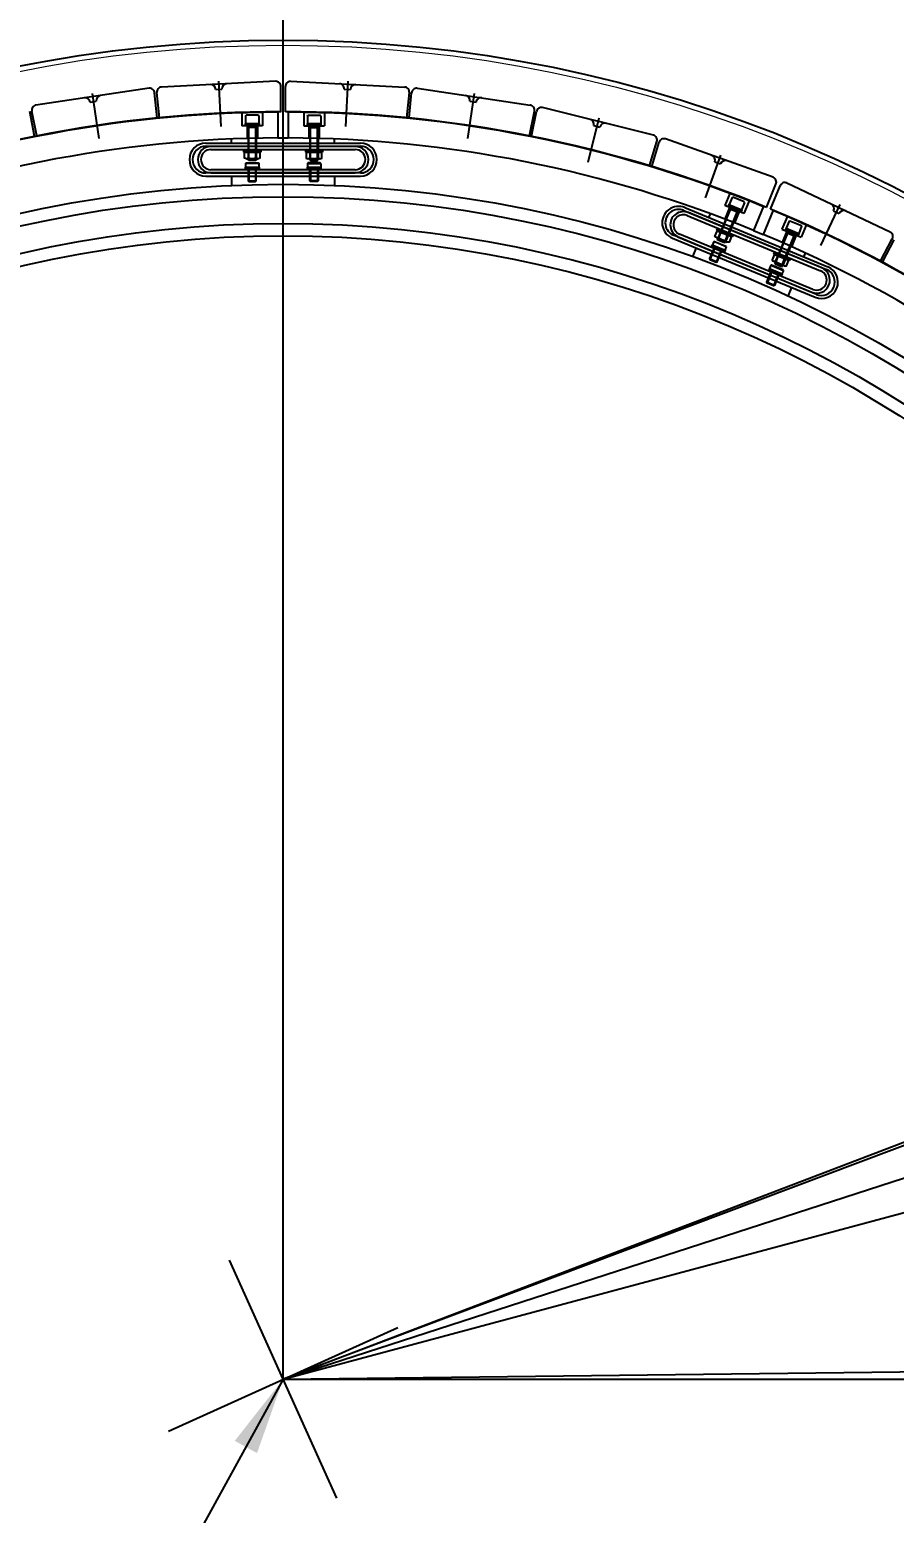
# Model space of a CAD drawing. Header units: millimetres. Extents: x -4562 to 17216, y -5211 to 6025.
# Drawn here: x -246 to 593, y -130 to 1310 of the extents above; entities that cross this region are included whole.
import ezdxf
from ezdxf.lldxf.tags import DXFTag

# ---------------------------------------------------------------- set-up
doc = ezdxf.new("R2010")
doc.units = ezdxf.units.MM
for name, color, linetype in [('C', 1, 'CENTER'), ('D', 6, 'HIDDEN'), ('VV', 4, 'PHANTOM'), ('도면층3', 3, 'Continuous'), ('도면층7', 7, 'Continuous')]:
    doc.layers.add(name, color=color, linetype=linetype)
doc.styles.add('s', font='romans.shx', dxfattribs={"width": 0.75, "oblique": 10, "bigfont": 'whgtxt.shx'})
doc.styles.get("Standard").update_dxf_attribs({"font": 'txt.shx', "bigfont": 'whgtxt.shx'})
tags = doc.linetypes.add('CENTER', pattern=[50.8, 31.75, -6.35, 6.35, -6.35]).pattern_tags.tags
tags[10:11] = [DXFTag(74, 4), DXFTag(75, 0), DXFTag(340, '0'), DXFTag(46, 1.0), DXFTag(50, 0.0), DXFTag(44, 0.0), DXFTag(45, 0.0)]
tags[8:9] = [DXFTag(74, 4), DXFTag(75, 0), DXFTag(340, '0'), DXFTag(46, 1.0), DXFTag(50, 0.0), DXFTag(44, 0.0), DXFTag(45, 0.0)]
tags[6:7] = [DXFTag(74, 4), DXFTag(75, 0), DXFTag(340, '0'), DXFTag(46, 1.0), DXFTag(50, 0.0), DXFTag(44, 0.0), DXFTag(45, 0.0)]
tags[4:5] = [DXFTag(74, 4), DXFTag(75, 0), DXFTag(340, '0'), DXFTag(46, 1.0), DXFTag(50, 0.0), DXFTag(44, 0.0), DXFTag(45, 0.0)]
tags = doc.linetypes.add('HIDDEN', pattern=[3, 2, -1]).pattern_tags.tags
tags[6:7] = [DXFTag(74, 4), DXFTag(75, 0), DXFTag(340, '0'), DXFTag(46, 1.0), DXFTag(50, 0.0), DXFTag(44, 0.0), DXFTag(45, 0.0)]
tags[4:5] = [DXFTag(74, 4), DXFTag(75, 0), DXFTag(340, '0'), DXFTag(46, 1.0), DXFTag(50, 0.0), DXFTag(44, 0.0), DXFTag(45, 0.0)]
tags = doc.linetypes.add('PHANTOM', pattern=[17.5, 10, -1.5, 1.5, -1.5, 1.5, -1.5]).pattern_tags.tags
tags[14:15] = [DXFTag(74, 4), DXFTag(75, 0), DXFTag(340, '0'), DXFTag(46, 1.0), DXFTag(50, 0.0), DXFTag(44, 0.0), DXFTag(45, 0.0)]
tags[12:13] = [DXFTag(74, 4), DXFTag(75, 0), DXFTag(340, '0'), DXFTag(46, 1.0), DXFTag(50, 0.0), DXFTag(44, 0.0), DXFTag(45, 0.0)]
tags[10:11] = [DXFTag(74, 4), DXFTag(75, 0), DXFTag(340, '0'), DXFTag(46, 1.0), DXFTag(50, 0.0), DXFTag(44, 0.0), DXFTag(45, 0.0)]
tags[8:9] = [DXFTag(74, 4), DXFTag(75, 0), DXFTag(340, '0'), DXFTag(46, 1.0), DXFTag(50, 0.0), DXFTag(44, 0.0), DXFTag(45, 0.0)]
tags[6:7] = [DXFTag(74, 4), DXFTag(75, 0), DXFTag(340, '0'), DXFTag(46, 1.0), DXFTag(50, 0.0), DXFTag(44, 0.0), DXFTag(45, 0.0)]
tags[4:5] = [DXFTag(74, 4), DXFTag(75, 0), DXFTag(340, '0'), DXFTag(46, 1.0), DXFTag(50, 0.0), DXFTag(44, 0.0), DXFTag(45, 0.0)]
doc.dimstyles.new('AM_ISO$2', dxfattribs={"dimtxt": 3, "dimasz": 2.5, "dimexe": 1, "dimexo": 1, "dimgap": 1, "dimtad": 1, "dimdsep": 46, "dimtxsty": 's', "dimcen": 0, "dimclrd": 4, "dimclre": 4, "dimclrt": 3, "dimazin": 2, "dimtp": 0.1, "dimtm": 0.1, "dimtfac": 0.71, "dimtmove": 0, "dimatfit": 3, "dimfxl": 1, "dimlwd": 25, "dimlwe": 25, "dimarcsym": 0})
doc.dimstyles.new('ISO-25', dxfattribs={"dimscale": 30, "dimtxt": 2.5, "dimasz": 2.5, "dimexe": 1.25, "dimexo": 0.625, "dimtad": 1, "dimtoh": 1, "dimrnd": 0.005, "dimtxsty": 'Standard', "dimcen": 0, "dimazin": 2, "dimtfac": 1, "dimtmove": 0, "dimatfit": 3, "dimfxl": 1, "dimarcsym": 0})

# ---------------------------------------------------------------- blocks, each defined once
blk = doc.blocks.new('*D151')
at = {"color": 0, "lineweight": -2}
blk.add_line((2555.8, 925.8), (2389.8, 481.8), dxfattribs=at)
blk.add_arc((2209.7, 0), 551.9, 7.7924, 61.7076, dxfattribs=at)
at = {"color": 0}
for points in [[(2466.1, 474.6), (2476.4, 497.3), (2402.9, 516.9)], [(2768.9, 75.7), (2744, 74), (2761.5, 0)]]:
    blk.add_solid(points, dxfattribs=at)
at = {"layer": 'Defpoints', "color": 0}
for p in [(2584.1, 1001.4), (2562.4, 943.3), (2717, 217.1), (0, 0), (6816.1, 0)]:
    blk.add_point(p, dxfattribs=at)
at = {"color": 0, "insert": (2714.5, 350.2), "char_height": 75, "attachment_point": 5, "rotation": 304.75}
blk.add_mtext('69,5°', dxfattribs=at)
blk = doc.blocks.new('*D153')
at = {"layer": 'D', "color": 4, "lineweight": 25}
blk.add_line((13177.5, 3545.3), (13817.5, 3782), dxfattribs=at)
blk.add_arc((3714.3, 44.7), 10737.3, 20.76691, 23.83309, dxfattribs=at)
at = {"layer": 'D', "color": 4}
for points in [[(13522.7, 4377.5), (13549.3, 4389.4), (13500.3, 4463.3)], [(13767.7, 3857), (13740.3, 3846.7), (13784.7, 3769.9)]]:
    blk.add_solid(points, dxfattribs=at)
at = {"layer": 'Defpoints', "color": 0}
for p in [(14488.2, 4909.4), (13695.3, 4003.2), (13144.6, 3533.1), (603, -1106.1), (-1447.7, -2286)]:
    blk.add_point(p, dxfattribs=at)
at = {"layer": 'D', "color": 3, "insert": (13729.5, 4152.3), "char_height": 105, "attachment_point": 5, "rotation": 292.3, "style": 's'}
blk.add_mtext('4°', dxfattribs=at)
blk = doc.blocks.new('*D154')
at = {"layer": 'D', "color": 4, "lineweight": 25}
blk.add_line((12598, 4828.1), (13199.3, 5151.9), dxfattribs=at)
blk.add_arc((3714.3, 44.7), 10737.5, 24.7669, 27.8331, dxfattribs=at)
at = {"layer": 'D', "color": 4}
for points in [[(13196.7, 5051.2), (13222.5, 5064.9), (13168.4, 5135.3)], [(13477.5, 4549.1), (13450.9, 4536.9), (13500.5, 4463.4)]]:
    blk.add_solid(points, dxfattribs=at)
at = {"layer": 'Defpoints', "color": 0}
for p in [(14488.2, 4909.4), (12567.2, 4811.5), (13395, 4689.9), (-1447.7, -2286), (-1128.2, -2562.7)]:
    blk.add_point(p, dxfattribs=at)
at = {"layer": 'D', "color": 3, "insert": (13418.8, 4841), "char_height": 105, "attachment_point": 5, "rotation": 296.3, "style": 's'}
blk.add_mtext('4°', dxfattribs=at)

msp = doc.modelspace()

# ---------------------------------------------------------------- linework, layer by layer
at = {"color": 4}
for q in [(0, 5211.435), (6816.078, 0)]:
    msp.add_line((0, 0), q, dxfattribs=at)
at = {"color": 5}
for p, q in [((0, 0), (12518.899, 4785.545)), ((0, 0), (12828.312, 4159.889)), ((0, 0), (13093.005, 3514.042)), ((2571.945, 968.982), (0, 0))]:
    msp.add_line(p, q, dxfattribs=at)
for p, q in [((52.147, -115.493), (-52.147, 115.493)), ((-111.324, -50.265), (111.324, 50.265)), ((0, 0), (3714.28, 44.746))]:
    msp.add_line(p, q)
at = {"layer": 'C'}
for radius in [2300, 1300]:
    msp.add_circle((0, 0), radius, dxfattribs=at)
at = {"layer": 'VV', "color": 4}
for p, q in [((-130.137, 1253.261), (-239.809, 1236.969)), ((-7.219, 1259.979), (-117.958, 1254.466)), ((-2.148, 1230.498), (-2.19, 1254.988)), ((2.148, 1230.498), (2.19, 1254.988)), ((7.219, 1259.979), (117.958, 1254.466)), ((130.137, 1253.261), (239.809, 1236.969)), ((-122.213, 1224.416), (-124.645, 1248.785)), ((-120.076, 1224.627), (-122.466, 1249)), ((120.076, 1224.627), (122.466, 1249)), ((122.213, 1224.416), (124.645, 1248.785)), ((-241.112, 1206.646), (-245.91, 1230.662)), ((-239.005, 1207.065), (-243.762, 1231.089)), ((-5, 1230.49), (-5, 1204.99)), ((5, 1230.49), (5, 1204.99)), ((239.005, 1207.065), (243.762, 1231.089)), ((241.112, 1206.646), (245.91, 1230.662)), ((359.372, 1207.664), (251.813, 1234.581)), ((-75, 1200), (75, 1200)), ((-50, 1200), (-50, 1203.962)), ((-5, 1205), (5, 1205)), ((50, 1200), (50, 1203.962)), ((355.654, 1177.982), (362.732, 1201.426)), ((357.709, 1177.359), (364.828, 1200.792)), ((475.504, 1166.832), (371.085, 1204.116)), ((-38.3, 1193.8), (-38.3, 1191.3)), ((-38.3, 1192.25), (-34, 1192.85)), ((-38.3, 1191.3), (-21.7, 1191.3)), ((-35.629, 1184.8), (-24.371, 1184.8)), ((-34, 1192.85), (-34, 1192.25)), ((-34, 1192.25), (-30, 1192.85)), ((-33.375, 1183.129), (-34, 1183.754)), ((-26, 1183.754), (-34, 1183.754)), ((-33.753, 1185.381), (-33.753, 1190.719)), ((-26.625, 1183.129), (-33.375, 1183.129)), ((-30, 1192.25), (-26, 1192.85)), ((-30, 1192.85), (-30, 1192.25)), ((-26, 1183.754), (-26.625, 1183.129)), ((-26.247, 1185.381), (-26.247, 1190.719)), ((-26, 1192.25), (-21.7, 1192.85)), ((-26, 1192.85), (-26, 1192.25)), ((-21.7, 1193.8), (-21.7, 1191.3)), ((21.7, 1193.8), (21.7, 1191.3)), ((21.7, 1192.25), (26, 1192.85)), ((21.7, 1191.3), (38.3, 1191.3)), ((35.629, 1184.8), (24.371, 1184.8)), ((26, 1192.25), (30, 1192.85)), ((26, 1192.85), (26, 1192.25)), ((26, 1183.754), (26.625, 1183.129)), ((26, 1183.754), (34, 1183.754)), ((26.247, 1185.381), (26.247, 1190.719)), ((26.625, 1183.129), (33.375, 1183.129)), ((30, 1192.85), (30, 1192.25)), ((30, 1192.25), (34, 1192.85)), ((33.375, 1183.129), (34, 1183.754)), ((33.753, 1185.381), (33.753, 1190.719)), ((34, 1192.25), (38.3, 1192.85)), ((34, 1192.85), (34, 1192.25)), ((38.3, 1193.8), (38.3, 1191.3)), ((-75, 1168), (75, 1168)), ((-50, 1168), (-50, 1158.922)), ((-36.75, 1176.7), (-36.75, 1174.2)), ((-36.75, 1176.7), (-23.25, 1176.7)), ((-36.75, 1175.544), (-34, 1175.75)), ((-36.5, 1180.2), (-36, 1180.7)), ((-23.5, 1180.2), (-36.5, 1180.2)), ((-36.5, 1180.2), (-36.5, 1176.7)), ((-36, 1180.7), (-24, 1180.7)), ((-34, 1175.75), (-34, 1175.15)), ((-34, 1175.15), (-30, 1175.75)), ((-30, 1175.15), (-26, 1175.75)), ((-30, 1175.75), (-30, 1175.15)), ((-26, 1175.75), (-26, 1175.15)), ((-26, 1175.15), (-23.25, 1175.563)), ((-24, 1180.7), (-23.5, 1180.2)), ((-23.5, 1180.2), (-23.5, 1176.7)), ((-23.25, 1176.7), (-23.25, 1174.2)), ((23.25, 1176.7), (36.75, 1176.7)), ((23.25, 1176.7), (23.25, 1174.2)), ((23.25, 1175.544), (26, 1175.75)), ((24, 1180.7), (23.5, 1180.2)), ((23.5, 1180.2), (36.5, 1180.2)), ((23.5, 1180.2), (23.5, 1176.7)), ((36, 1180.7), (24, 1180.7)), ((26, 1175.15), (30, 1175.75)), ((26, 1175.75), (26, 1175.15)), ((30, 1175.75), (30, 1175.15)), ((30, 1175.15), (34, 1175.75)), ((34, 1175.75), (34, 1175.15)), ((34, 1175.15), (36.75, 1175.563)), ((36.5, 1180.2), (36, 1180.7)), ((36.5, 1180.2), (36.5, 1176.7)), ((36.75, 1176.7), (36.75, 1174.2)), ((50, 1168), (50, 1158.922)), ((468.907, 1137.654), (478.24, 1160.296)), ((472.875, 1136.01), (482.287, 1158.62)), ((488.843, 1161.307), (589.042, 1113.835)), ((466.269, 1138.738), (456.51, 1115.179)), ((389.929, 1137.357), (528.511, 1079.954)), ((413.026, 1127.79), (414.542, 1131.45)), ((475.507, 1134.911), (465.749, 1111.352)), ((421.463, 1117.584), (420.506, 1115.274)), ((420.506, 1115.274), (435.843, 1108.922)), ((421.099, 1116.706), (420.87, 1116.152)), ((420.87, 1116.152), (425.072, 1115.061)), ((422.442, 1108.065), (424.485, 1112.998)), ((422.974, 1114.252), (433.375, 1109.944)), ((425.072, 1115.061), (424.842, 1114.507)), ((424.842, 1114.507), (428.768, 1113.53)), ((428.768, 1113.53), (428.538, 1112.976)), ((428.538, 1112.976), (432.463, 1111.999)), ((429.376, 1105.193), (431.419, 1110.126)), ((432.463, 1111.999), (432.233, 1111.445)), ((432.233, 1111.445), (436.436, 1110.354)), ((436.799, 1111.232), (435.843, 1108.922)), ((436.436, 1110.354), (436.206, 1109.8)), ((456.514, 1115.188), (465.753, 1111.361)), ((377.683, 1107.793), (516.265, 1050.39)), ((400.78, 1098.225), (397.306, 1089.838)), ((416.351, 1101.193), (415.394, 1098.883)), ((415.909, 1100.124), (418.528, 1099.263)), ((416.351, 1101.193), (428.823, 1096.026)), ((417.921, 1104.331), (416.582, 1101.097)), ((417.921, 1104.331), (418.575, 1104.601)), ((429.932, 1099.356), (417.921, 1104.331)), ((418.528, 1099.263), (418.299, 1098.708)), ((418.299, 1098.708), (422.224, 1097.732)), ((418.575, 1104.601), (429.661, 1100.009)), ((420.486, 1108.247), (430.888, 1103.939)), ((421.929, 1105.84), (421.591, 1106.657)), ((428.982, 1103.596), (421.591, 1106.657)), ((428.165, 1103.257), (421.929, 1105.84)), ((422.224, 1097.732), (421.994, 1097.178)), ((421.994, 1097.178), (425.919, 1096.201)), ((425.919, 1096.201), (425.69, 1095.647)), ((425.69, 1095.647), (428.388, 1094.976)), ((428.823, 1096.026), (427.867, 1093.717)), ((428.982, 1103.596), (428.165, 1103.257)), ((429.932, 1099.356), (428.592, 1096.122)), ((429.661, 1100.009), (429.932, 1099.356)), ((476.896, 1094.623), (475.939, 1092.313)), ((579.58, 1085.457), (591.115, 1107.06)), ((581.474, 1084.444), (593.047, 1106.027)), ((473.354, 1081.37), (472.015, 1078.136)), ((474.007, 1081.64), (473.354, 1081.37)), ((473.354, 1081.37), (485.365, 1076.395)), ((485.094, 1077.048), (474.007, 1081.64)), ((486.32, 1080.978), (475.919, 1085.286)), ((475.939, 1092.313), (491.275, 1085.961)), ((476.532, 1093.745), (476.303, 1093.191)), ((476.303, 1093.191), (480.505, 1092.1)), ((477.024, 1083.696), (477.362, 1082.879)), ((477.024, 1083.696), (484.415, 1080.635)), ((477.362, 1082.879), (483.598, 1080.296)), ((477.875, 1085.104), (479.918, 1090.037)), ((488.808, 1086.983), (478.406, 1091.291)), ((480.505, 1092.1), (480.275, 1091.546)), ((480.275, 1091.546), (484.2, 1090.569)), ((483.598, 1080.296), (484.415, 1080.635)), ((484.2, 1090.569), (483.971, 1090.015)), ((483.971, 1090.015), (487.896, 1089.038)), ((484.809, 1082.232), (486.852, 1087.165)), ((487.896, 1089.038), (487.666, 1088.484)), ((487.666, 1088.484), (491.869, 1087.393)), ((492.232, 1088.271), (491.275, 1085.961)), ((491.869, 1087.393), (491.639, 1086.839)), ((505.414, 1089.521), (506.93, 1093.182)), ((471.784, 1078.232), (470.827, 1075.922)), ((471.341, 1077.163), (473.961, 1076.302)), ((471.784, 1078.232), (484.256, 1073.065)), ((473.961, 1076.302), (473.731, 1075.747)), ((473.731, 1075.747), (477.656, 1074.771)), ((477.656, 1074.771), (477.427, 1074.217)), ((477.427, 1074.217), (481.352, 1073.24)), ((481.352, 1073.24), (481.122, 1072.686)), ((481.122, 1072.686), (483.821, 1072.015)), ((484.256, 1073.065), (483.299, 1070.756)), ((485.365, 1076.395), (484.025, 1073.161)), ((485.365, 1076.395), (485.094, 1077.048)), ((493.168, 1059.957), (489.694, 1051.57))]:
    msp.add_line(p, q, dxfattribs=at)
at = {"layer": 'VV', "color": 6, "linetype": 'HIDDEN'}
for p, q in [((-62.741, 1260.284), (-60.548, 1216.239)), ((62.741, 1260.284), (60.548, 1216.239)), ((-187.206, 1239.731), (-181.271, 1240.613)), ((-185.423, 1248.147), (-178.943, 1204.526)), ((-65.336, 1252.083), (-59.343, 1252.381)), ((59.344, 1252.381), (65.336, 1252.083)), ((185.423, 1248.147), (178.943, 1204.526)), ((181.271, 1240.613), (187.206, 1239.731)), ((-40, 1229.349), (-40, 1216.629)), ((-36.5, 1226.629), (-36, 1227.129)), ((-36.5, 1226.629), (-36.5, 1219.129)), ((-24, 1227.129), (-36, 1227.129)), ((-23.5, 1226.629), (-24, 1227.129)), ((-23.5, 1226.629), (-23.5, 1219.129)), ((-20, 1229.837), (-20, 1216.629)), ((20, 1229.837), (20, 1216.629)), ((23.5, 1226.629), (24, 1227.129)), ((23.5, 1226.629), (23.5, 1219.129)), ((24, 1227.129), (36, 1227.129)), ((36.5, 1226.629), (36, 1227.129)), ((36.5, 1226.629), (36.5, 1219.129)), ((40, 1229.349), (40, 1216.629)), ((-20, 1216.629), (-40, 1216.629)), ((-36.75, 1219.129), (-36.75, 1216.629)), ((-36.75, 1219.129), (-23.25, 1219.129)), ((-36.75, 1217.972), (-34, 1218.179)), ((-35, 1216.629), (-35, 1204.492)), ((-34, 1217.579), (-30, 1218.179)), ((-34, 1218.179), (-34, 1217.579)), ((-34, 1216.629), (-34, 1183.754)), ((-33.375, 1215.229), (-34, 1215.854)), ((-26.625, 1215.229), (-33.375, 1215.229)), ((-33.375, 1183.129), (-33.375, 1215.229)), ((-30, 1218.179), (-30, 1217.579)), ((-30, 1217.579), (-26, 1218.179)), ((-26, 1215.854), (-26.625, 1215.229)), ((-26.625, 1183.129), (-26.625, 1215.229)), ((-26, 1218.179), (-26, 1217.579)), ((-26, 1217.579), (-23.25, 1217.991)), ((-26, 1216.629), (-26, 1183.754)), ((-25, 1216.629), (-25, 1204.741)), ((-23.25, 1219.129), (-23.25, 1216.629)), ((20, 1216.629), (40, 1216.629)), ((23.25, 1219.129), (36.75, 1219.129)), ((23.25, 1219.129), (23.25, 1216.629)), ((23.25, 1217.972), (26, 1218.179)), ((25, 1216.629), (25, 1204.741)), ((26, 1217.579), (30, 1218.179)), ((26, 1218.179), (26, 1217.579)), ((26, 1216.629), (26, 1183.754)), ((26, 1215.854), (26.625, 1215.229)), ((26.625, 1215.229), (33.375, 1215.229)), ((26.625, 1183.129), (26.625, 1215.229)), ((30, 1218.179), (30, 1217.579)), ((30, 1217.579), (34, 1218.179)), ((33.375, 1215.229), (34, 1215.854)), ((33.375, 1183.129), (33.375, 1215.229)), ((34, 1218.179), (34, 1217.579)), ((34, 1217.579), (36.75, 1217.991)), ((34, 1216.629), (34, 1183.754)), ((35, 1216.629), (35, 1204.492)), ((36.75, 1219.129), (36.75, 1216.629)), ((306.336, 1224.095), (295.63, 1181.315)), ((301.469, 1217.003), (307.289, 1215.546)), ((424.325, 1188.36), (409.495, 1146.829)), ((418.789, 1181.776), (424.439, 1179.759)), ((-34, 1163.477), (-26, 1163.477)), ((34, 1163.477), (26, 1163.477)), ((433.496, 1151.078), (428.628, 1139.326)), ((447.106, 1131.672), (428.628, 1139.326)), ((432.588, 1140.392), (431.631, 1138.082)), ((432.145, 1139.323), (434.765, 1138.462)), ((432.588, 1140.392), (445.06, 1135.225)), ((435.689, 1147.225), (432.819, 1140.296)), ((434.765, 1138.462), (434.535, 1137.907)), ((434.535, 1137.907), (438.46, 1136.931)), ((435.689, 1147.225), (436.342, 1147.496)), ((447.429, 1142.903), (436.342, 1147.496)), ((447.699, 1142.25), (444.829, 1135.321)), ((452.161, 1143.875), (447.106, 1131.672)), ((447.699, 1142.25), (447.429, 1142.903)), ((540.255, 1140.341), (521.373, 1100.487)), ((434.172, 1137.03), (421.591, 1106.657)), ((421.929, 1105.84), (434.213, 1135.497)), ((428.165, 1103.257), (440.45, 1132.914)), ((433.248, 1137.412), (428.603, 1126.199)), ((441.563, 1133.968), (428.982, 1103.596)), ((434.213, 1135.497), (433.875, 1136.314)), ((440.45, 1132.914), (434.213, 1135.497)), ((442.487, 1133.585), (437.937, 1122.602)), ((438.46, 1136.931), (438.231, 1136.377)), ((438.231, 1136.377), (442.156, 1135.4)), ((441.266, 1133.252), (440.45, 1132.914)), ((442.156, 1135.4), (441.926, 1134.846)), ((441.926, 1134.846), (444.625, 1134.174)), ((445.06, 1135.225), (444.103, 1132.916)), ((489.116, 1128.568), (484.061, 1116.365)), ((491.122, 1124.264), (488.252, 1117.335)), ((491.122, 1124.264), (491.775, 1124.535)), ((491.775, 1124.535), (502.861, 1119.942)), ((534.092, 1134.339), (539.514, 1131.77)), ((489.604, 1114.069), (477.024, 1083.696)), ((477.362, 1082.879), (489.646, 1112.536)), ((483.598, 1080.296), (495.882, 1109.953)), ((484.061, 1116.365), (502.539, 1108.711)), ((488.681, 1114.451), (484.131, 1103.468)), ((496.996, 1111.007), (484.415, 1080.635)), ((488.021, 1117.431), (487.064, 1115.121)), ((487.578, 1116.362), (490.198, 1115.501)), ((488.021, 1117.431), (500.493, 1112.264)), ((489.308, 1113.353), (489.646, 1112.536)), ((489.646, 1112.536), (495.882, 1109.953)), ((490.198, 1115.501), (489.968, 1114.946)), ((489.968, 1114.946), (493.893, 1113.97)), ((497.919, 1110.624), (493.275, 1099.411)), ((493.893, 1113.97), (493.664, 1113.415)), ((493.664, 1113.415), (497.589, 1112.439)), ((495.882, 1109.953), (496.699, 1110.291)), ((497.589, 1112.439), (497.359, 1111.885)), ((497.359, 1111.885), (500.058, 1111.213)), ((500.493, 1112.264), (499.536, 1109.955)), ((503.132, 1119.289), (500.262, 1112.36)), ((507.407, 1120.463), (502.539, 1108.711)), ((503.132, 1119.289), (502.861, 1119.942)), ((413.831, 1087.923), (421.222, 1084.862)), ((476.655, 1061.901), (469.264, 1064.962))]:
    msp.add_line(p, q, dxfattribs=at)
at = {"layer": 'VV', "color": 4, "ltscale": 0.5}
for p, q in [((-75, 1197), (75, 1197)), ((70, 1196.8), (-70, 1196.8)), ((-70, 1193.8), (70, 1193.8)), ((75, 1171), (-75, 1171)), ((70, 1174.2), (-70, 1174.2)), ((-70, 1171.2), (70, 1171.2)), ((388.781, 1134.585), (527.363, 1077.183)), ((392.176, 1129.715), (521.519, 1076.14)), ((522.667, 1078.911), (393.324, 1132.487)), ((517.413, 1053.162), (378.831, 1110.564)), ((514.018, 1058.032), (384.675, 1111.607)), ((383.527, 1108.836), (512.87, 1055.26))]:
    msp.add_line(p, q, dxfattribs=at)
at = {"layer": 'VV', "color": 4}
for points in [[(-33.753, 1185.381, -0.30940108), (-37.506, 1185.381), (-37.506, 1190.719, -0.30940108), (-33.753, 1190.719, -0.15470054), (-26.247, 1190.719, -0.30940108), (-22.494, 1190.719), (-22.494, 1185.381, -0.30940108), (-26.247, 1185.381, -0.15470054), (-33.753, 1185.381)], [(33.753, 1185.381, 0.30940108), (37.506, 1185.381), (37.506, 1190.719, 0.30940108), (33.753, 1190.719, 0.15470054), (26.247, 1190.719, 0.30940108), (22.494, 1190.719), (22.494, 1185.381, 0.30940108), (26.247, 1185.381, 0.15470054), (33.753, 1185.381)], [(422.442, 1108.065, -0.30940108), (418.975, 1109.502), (421.018, 1114.434, -0.30940108), (424.485, 1112.998, -0.15470054), (431.419, 1110.126, -0.30940108), (434.886, 1108.69), (432.843, 1103.757, -0.30940108), (429.376, 1105.193, -0.15470054), (422.442, 1108.065)], [(484.809, 1082.232, 0.30940108), (488.276, 1080.796), (490.319, 1085.729, 0.30940108), (486.852, 1087.165, 0.15470054), (479.918, 1090.037, 0.30940108), (476.451, 1091.473), (474.408, 1086.541, 0.30940108), (477.875, 1085.104, 0.15470054), (484.809, 1082.232)]]:
    msp.add_lwpolyline(points, format="xyb", dxfattribs=at)
at = {"layer": 'VV', "color": 6, "linetype": 'HIDDEN'}
for points in [[(-34, 1174.2), (-34, 1163.477), (-33.323, 1162.8), (-26.677, 1162.8), (-26, 1163.477), (-26, 1174.2)], [(-33.323, 1174.2), (-33.323, 1162.8)], [(-26.677, 1174.2), (-26.677, 1162.8)], [(34, 1174.2), (34, 1163.477), (33.323, 1162.8), (26.677, 1162.8), (26, 1163.477), (26, 1174.2)], [(26.677, 1174.2), (26.677, 1162.8)], [(33.323, 1174.2), (33.323, 1162.8)], [(417.935, 1097.831), (413.831, 1087.923), (414.197, 1087.039), (420.338, 1084.496), (421.222, 1084.862), (425.326, 1094.769)], [(418.56, 1097.572), (414.197, 1087.039)], [(424.701, 1095.028), (420.338, 1084.496)], [(480.759, 1071.808), (476.655, 1061.901), (475.771, 1061.535), (469.63, 1064.078), (469.264, 1064.962), (473.368, 1074.87)], [(473.993, 1074.611), (469.63, 1064.078)], [(480.134, 1072.067), (475.771, 1061.535)]]:
    msp.add_lwpolyline(points, dxfattribs=at)
at = {"layer": 'VV', "color": 4}
for radius in [1160, 1148, 1122, 1110]:
    msp.add_circle((0, 0), radius, dxfattribs=at)
for centre, radius, start, end in [((-129.621, 1248.288), 5, 5.7, 95.928271), ((-117.489, 1249.488), 5, 95.371729, 185.6), ((-7.19, 1254.979), 5, 0.1, 90.328271), ((7.19, 1254.979), 5, 89.671729, 179.9), ((117.489, 1249.488), 5, 354.4, 84.628271), ((129.621, 1248.288), 5, 84.071729, 174.3), ((0, 0), 1230.5, 90.093126, 112.4), ((0, 0), 1230, 90.23291, 112.26709), ((-238.857, 1232.06), 5, 100.971729, 191.2), ((0, 0), 1230.5, 67.593126, 89.9), ((0, 0), 1230, 67.73291, 89.76709), ((238.857, 1232.06), 5, 348.8, 79.028271), ((250.814, 1229.682), 5, 78.471729, 168.7), ((0, 0), 1205, 90.237743, 112.262257), ((-75, 1184), 16, 90, 270), ((-75, 1184), 13, 90, 270), ((-70, 1184), 12.8, 90, 270), ((0, 0), 1205, 67.737743, 89.762257), ((70, 1184), 12.8, 270, 90), ((75, 1184), 16, 270, 90), ((75, 1184), 13, 270, 90), ((357.945, 1202.872), 5, 343.2, 73.428271), ((369.612, 1199.338), 5, 72.871729, 163.1), ((-70, 1184), 9.8, 90, 270), ((70, 1184), 9.8, 270, 90), ((473.617, 1162.201), 5, 337.6, 67.828271), ((486.903, 1156.698), 5, 67.171729, 157.4), ((383.806, 1122.575), 16, 67.5, 247.5), ((383.806, 1122.575), 13, 67.5, 247.5), ((388.426, 1120.661), 12.8, 67.5, 247.5), ((388.426, 1120.661), 9.8, 67.5, 247.5), ((0, 0), 1230.5, 45.093126, 67.4), ((0, 0), 1230, 45.23291, 67.26709), ((0, 0), 1205, 45.237743, 67.262257), ((586.705, 1109.415), 5, 331.9, 62.128271), ((517.769, 1067.086), 12.8, 247.5, 67.5), ((517.769, 1067.086), 9.8, 247.5, 67.5), ((522.388, 1065.172), 16, 247.5, 67.5), ((522.388, 1065.172), 13, 247.5, 67.5)]:
    msp.add_arc(centre, radius, start, end, dxfattribs=at)
at = {"layer": 'VV', "color": 6, "linetype": 'HIDDEN'}
for centre, start, end in [((-70.33, 1251.834), 2.85, 92.85), ((-54.35, 1252.63), 92.85, 182.85), ((54.35, 1252.63), 357.15, 87.15), ((70.33, 1251.834), 87.15, 177.15), ((-192.152, 1238.996), 8.45, 98.45), ((-176.325, 1241.348), 98.45, 188.45), ((176.326, 1241.348), 351.55, 81.55), ((192.152, 1238.996), 81.55, 171.55), ((296.618, 1218.217), 345.95, 75.95), ((312.14, 1214.332), 75.95, 165.95), ((414.08, 1183.458), 340.35, 70.35), ((429.148, 1178.077), 70.35, 160.35), ((529.573, 1136.48), 334.65, 64.65), ((544.033, 1129.63), 64.65, 154.65)]:
    msp.add_arc(centre, 5, start, end, dxfattribs=at)
at = {"layer": '도면층7', "color": 136, "lineweight": 0}
msp.add_circle((0, 0), 2800, dxfattribs=at)
at = {"layer": '도면층7', "color": 54, "lineweight": 0}
msp.add_circle((0, 0), 1800, dxfattribs=at)
at = {"layer": '도면층7', "color": 246, "lineweight": 0}
msp.add_circle((0, 0), 1295, dxfattribs=at)

# ---------------------------------------------------------------- dimensions: what is measured, and where the dimension line sits
dim = msp.add_angular_dim_2l(base=(2717.04, 217.115), line1=((0, 0), (6816.078, 0)), line2=((2584.075, 1001.426), (2562.353, 943.328)), dimstyle='ISO-25')
dim.commit()
dim.dimension.update_dxf_attribs({"geometry": '*D151', "text_midpoint": (2714.464, 350.197)})
at = {"layer": 'D'}
for base, line1, line2, picture, middle in [((13395.05, 4689.92), ((-1128.187, -2562.654), (12567.164, 4811.533)), ((14488.242, 4909.376), (-1447.72, -2285.987)), '*D154', (13418.789, 4841.013)), ((13695.28, 4003.222), ((14488.242, 4909.376), (-1447.72, -2285.987)), ((603.047, -1106.134), (13144.634, 3533.14)), '*D153', (13729.503, 4152.288))]:
    dim = msp.add_angular_dim_2l(base=base, line1=line1, line2=line2, dimstyle='AM_ISO$2', override={"dimscale": 35, "dimarcsym": 1}, dxfattribs=at)
    dim.commit()
    dim.dimension.update_dxf_attribs({"geometry": picture, "text_midpoint": middle})

# ---------------------------------------------------------------- leaders
at = {"layer": '도면층3', "color": 0}
msp.add_leader([(0, 0), (-199.697, -363.265)], dimstyle='ISO-25', override={"dimscale": 30, "dimexe": 1, "dimexo": 0, "dimgap": 1, "dimclrd": 3, "dimclre": 3, "dimatfit": 0}, dxfattribs=at)

doc.saveas('drawing.dxf')
